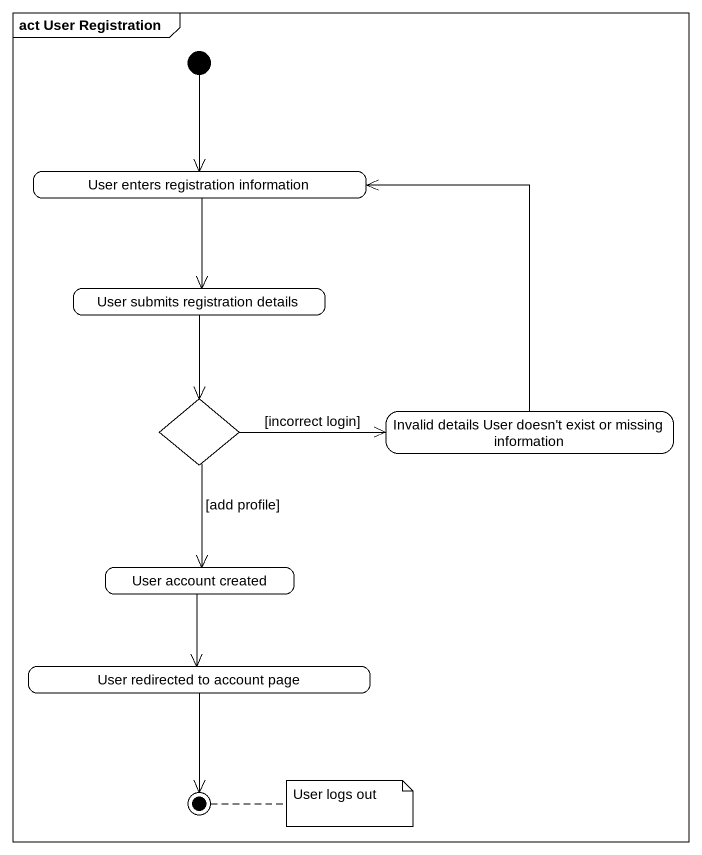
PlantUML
@startuml
mainframe act User Registration
hide empty description
state "User enters registration information" as User_enters_registration
state "User submits registration details" as User_submits_registration
state choice1 <<choice>>
state "Invalid details User doesn't exist or missing information" as Invalid_details_User_doesn
state "User account created" as User_account_created
state "User redirected to account page" as User_redirected_to_account
state final1 <<end>>
[*] --> User_enters_registration
User_enters_registration --> User_submits_registration
User_submits_registration --> choice1
choice1 -right-> Invalid_details_User_doesn : [incorrect login]
choice1 --> User_account_created : [add profile]
Invalid_details_User_doesn -up-> User_enters_registration
User_account_created --> User_redirected_to_account
User_redirected_to_account --> final1
note right of final1 : User logs out
@enduml
